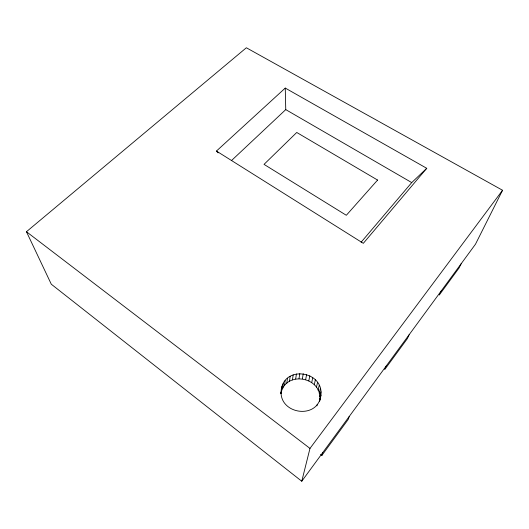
<?xml version="1.0" encoding="UTF-8"?>
<svg xmlns="http://www.w3.org/2000/svg" width="529" height="529" viewBox="0 0 529 529"><rect width="100%" height="100%" fill="white"/><g stroke="black" fill="none" stroke-linecap="round" stroke-linejoin="round"><path stroke-width="0.79" d="M320.931 395.11C323.583 371.12 284.681 365.063 281.269 389.582C277.804 414.227 318.174 420.489 320.931 395.11L319.456 401.518M319.774 399.904C322.445 376.708 285.058 370.102 280.919 393.655M280.826 393.636L281.005 392.015M281.461 391.275L282.003 386.368M282.751 388.293L283.313 383.346M284.556 385.588L285.144 380.615M286.824 383.254L287.452 378.248M289.489 381.336L290.156 376.317M292.464 379.908L293.178 374.869M295.665 378.989L296.432 373.943M299.004 378.625L299.817 373.573M302.37 378.81L303.236 373.765M305.676 379.551L306.595 374.512M308.824 380.814L309.796 375.788M311.726 382.573L312.738 377.574M314.286 384.781L315.344 379.802M316.435 387.367L317.526 382.421M318.101 390.257L319.225 385.343M319.232 393.378L320.382 388.498M316.924 405.842L317.294 404.282M319.8 396.624L320.958 391.791M319.529 401.537L320.303 398.363M301.768 481.238L309.981 448.413L502.55 190.261L246.355 47.762L26.45 231.728L51.293 284.212L301.768 481.238L475.472 244.213L502.55 190.261M320.594 454.385L321.903 455.383L322.75 452.612M349.259 416.435L348.148 419.523L321.903 455.383M386.183 366.055L384.728 369.533L407.442 338.5L409.089 334.797M441.16 291.036L439.262 295.023L459.112 267.905L461.149 263.759M426.751 168.301L363.324 243.327L216.454 151.049L285.257 88.072L426.751 168.301L411.727 182.584L361.089 242.256M231.537 160.525L285.753 109.609L285.257 88.072M285.753 109.609L411.727 182.584M26.45 231.728L309.981 448.413M216.454 151.049L218.093 152.888M377.58 180.058L346.323 215.29L264.031 164.38L296.749 132.468L377.58 180.058"/></g></svg>
